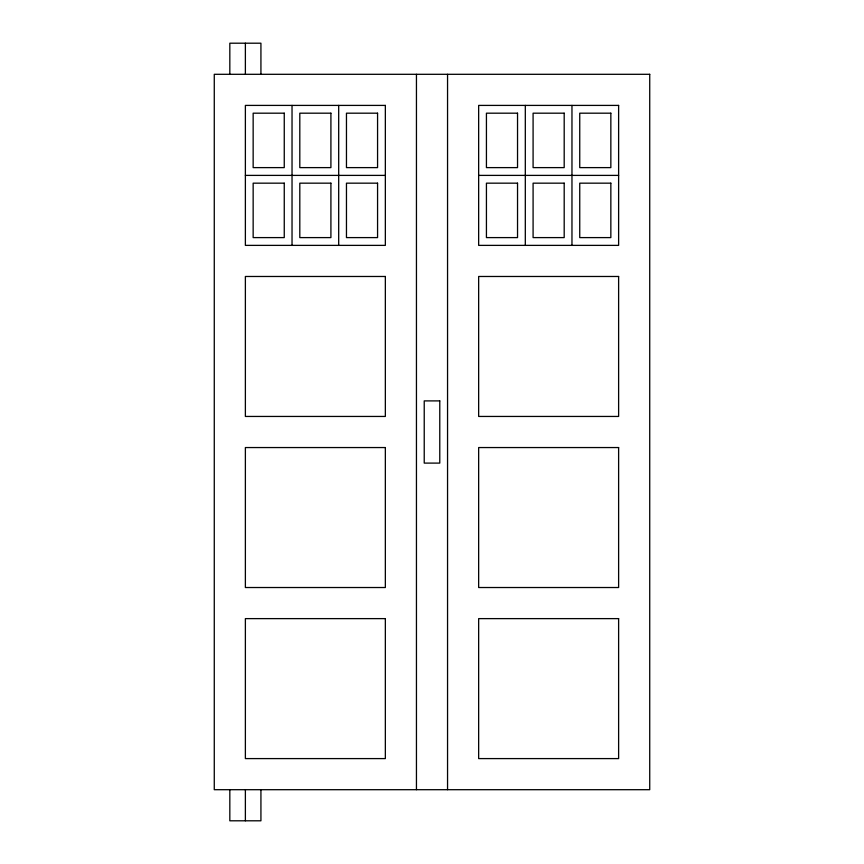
<?xml version="1.0" encoding="UTF-8"?>
<svg xmlns="http://www.w3.org/2000/svg" width="864" height="864" viewBox="0 0 864 864"><rect width="100%" height="100%" fill="white"/><g stroke="black" fill="none" stroke-linecap="round" stroke-linejoin="round"><path stroke-width="1.3" d="M245.376 175.392L385.344 175.392M478.656 175.392L618.624 175.392M571.968 105.408L571.968 245.376M525.312 105.408L525.312 245.376M447.552 74.304L447.552 789.696M416.448 74.304L416.448 789.696M338.688 105.408L338.688 245.376M292.032 105.408L292.032 245.376M260.928 74.304L260.928 43.2L229.824 43.2L229.824 74.304M260.928 789.696L260.928 820.8L229.824 820.8L229.824 789.696M245.376 43.2L245.376 74.304M245.376 789.696L245.376 820.8M649.728 74.304L214.272 74.304L214.272 789.696L649.728 789.696L649.728 74.304M385.344 105.408L245.376 105.408L245.376 245.376L385.344 245.376L385.344 105.408M618.624 105.408L478.656 105.408L478.656 245.376L618.624 245.376L618.624 105.408M284.256 113.184L253.152 113.184L253.152 167.616L284.256 167.616L284.256 113.184M330.912 113.184L299.808 113.184L299.808 167.616L330.912 167.616L330.912 113.184M377.568 113.184L346.464 113.184L346.464 167.616L377.568 167.616L377.568 113.184M517.536 113.184L486.432 113.184L486.432 167.616L517.536 167.616L517.536 113.184M564.192 113.184L533.088 113.184L533.088 167.616L564.192 167.616L564.192 113.184M610.848 113.184L579.744 113.184L579.744 167.616L610.848 167.616L610.848 113.184M284.256 183.168L253.152 183.168L253.152 237.6L284.256 237.6L284.256 183.168M330.912 183.168L299.808 183.168L299.808 237.6L330.912 237.6L330.912 183.168M377.568 183.168L346.464 183.168L346.464 237.6L377.568 237.6L377.568 183.168M517.536 183.168L486.432 183.168L486.432 237.6L517.536 237.6L517.536 183.168M564.192 183.168L533.088 183.168L533.088 237.6L564.192 237.6L564.192 183.168M610.848 183.168L579.744 183.168L579.744 237.6L610.848 237.6L610.848 183.168M385.344 276.48L245.376 276.48L245.376 416.448L385.344 416.448L385.344 276.48M618.624 276.48L478.656 276.48L478.656 416.448L618.624 416.448L618.624 276.48M439.776 400.896L424.224 400.896L424.224 463.104L439.776 463.104L439.776 400.896M385.344 447.552L245.376 447.552L245.376 587.52L385.344 587.52L385.344 447.552M618.624 447.552L478.656 447.552L478.656 587.52L618.624 587.52L618.624 447.552M385.344 618.624L245.376 618.624L245.376 758.592L385.344 758.592L385.344 618.624M618.624 618.624L478.656 618.624L478.656 758.592L618.624 758.592L618.624 618.624"/></g></svg>
